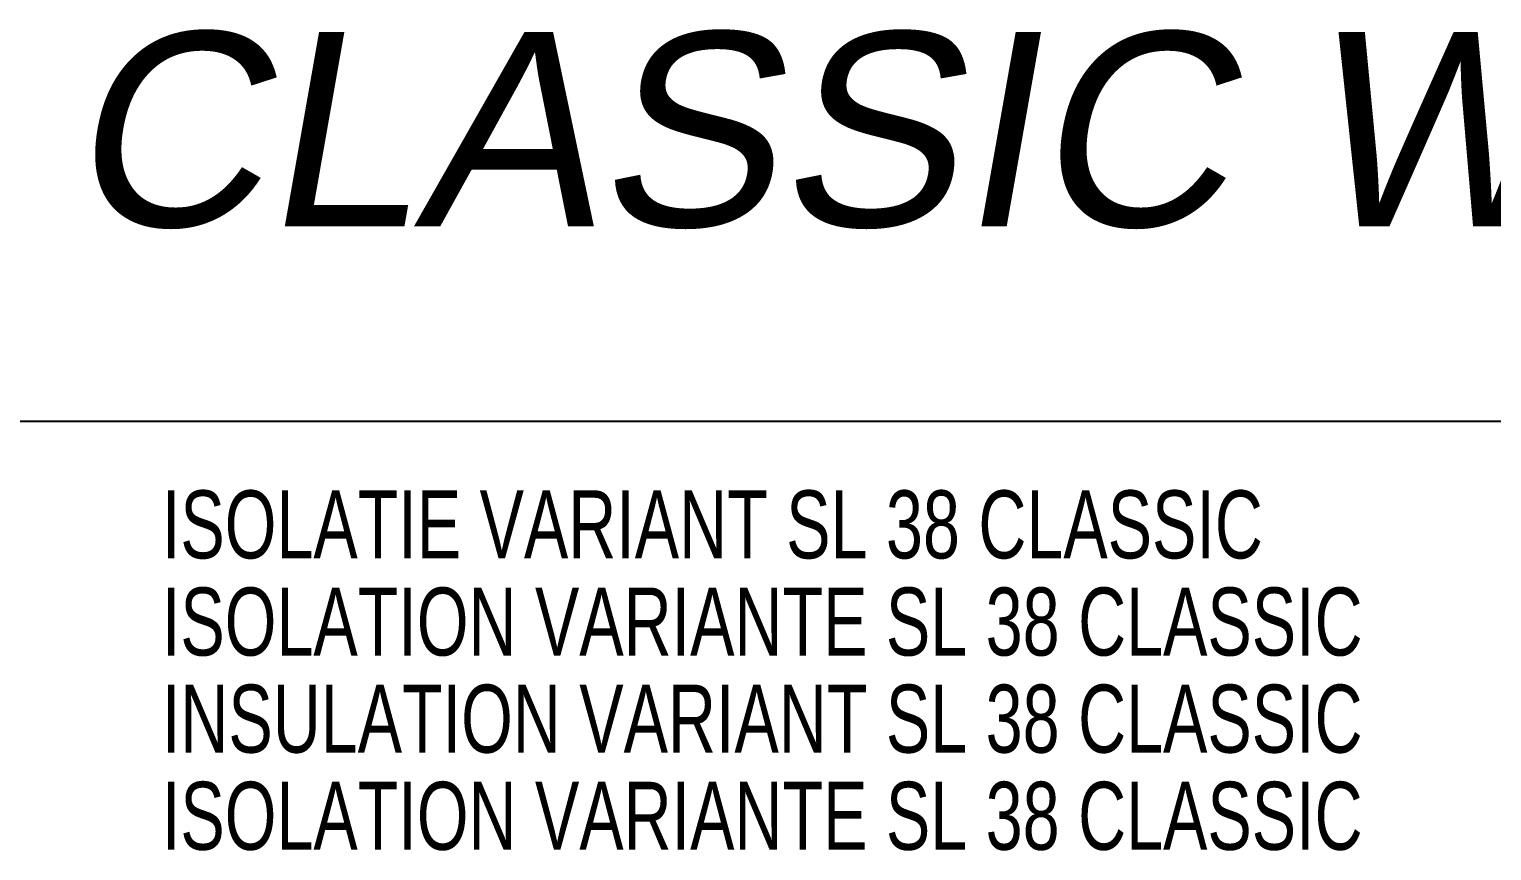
# Model space of a CAD drawing. Header units: millimetres. Extents: x -158 to 6343, y 4572 to 7765.
# Drawn here: x 527 to 1130, y 7427 to 7765 of the extents above; entities that cross this region are included whole.
import ezdxf
from ezdxf.enums import TextEntityAlignment as Align

# ---------------------------------------------------------------- set-up
doc = ezdxf.new("R2010")
doc.units = ezdxf.units.MM
doc.header["$LTSCALE"] = 0.2
for name, color, linetype in [('RI-LAYOUT', 7, 'Continuous'), ('RI-TEXT-GENERAL-DEU', 7, 'Continuous'), ('RI-TEXT-GENERAL-ENG', 7, 'Continuous'), ('RI-TEXT-GENERAL-FRA', 7, 'Continuous'), ('RI-TEXT-GENERAL-NL', 7, 'Continuous'), ('RI-TEXT-LIBRARY', 7, 'Continuous')]:
    doc.layers.add(name, color=color, linetype=linetype)
doc.styles.add('T5', font='arial.ttf', dxfattribs={"oblique": 10, "height": 3.5})
doc.styles.add('T8', font='arial.ttf', dxfattribs={"width": 0.7, "height": 3.5})

# ---------------------------------------------------------------- blocks, each defined once
blk = doc.blocks.new('info-text-ARCH-1')
at = {"layer": 'RI-TEXT-GENERAL-DEU', "style": 'T8', "width": 0.7}
blk.add_attdef('DEU', (2.5, 1.191), '', height=1.75, dxfattribs=at)
at = {"layer": 'RI-TEXT-GENERAL-ENG', "style": 'T8', "width": 0.7}
blk.add_attdef('ENG', (2.5, 3.691), '', height=1.75, dxfattribs=at)
at = {"layer": 'RI-TEXT-GENERAL-FRA', "style": 'T8', "width": 0.7}
blk.add_attdef('FRA', (2.5, 6.191), '', height=1.75, dxfattribs=at)
at = {"layer": 'RI-TEXT-GENERAL-NL', "style": 'T8', "width": 0.7}
blk.add_attdef('NED', (2.5, 8.691), '', height=1.75, dxfattribs=at)

msp = doc.modelspace()

# ---------------------------------------------------------------- linework, layer by layer
at = {"layer": 'RI-LAYOUT'}
msp.add_line((1656.75, 7603.71), (-152.93, 7603.71), dxfattribs=at)

# ---------------------------------------------------------------- block references
ref = msp.add_blockref('info-text-ARCH-1', (541.96, 7408.25), dxfattribs=dict(xscale=16, yscale=16, zscale=16))
ref.add_attrib('NED', 'ISOLATIE VARIANT SL 38 CLASSIC', (581.96, 7547.3), dxfattribs={"layer": 'RI-TEXT-GENERAL-NL', "height": 28, "style": 'T8', "width": 0.7})
ref.add_attrib('FRA', 'ISOLATION VARIANTE SL 38 CLASSIC', (581.96, 7507.3), dxfattribs={"layer": 'RI-TEXT-GENERAL-FRA', "height": 28, "style": 'T8', "width": 0.7})
ref.add_attrib('ENG', 'INSULATION VARIANT SL 38 CLASSIC', (581.96, 7467.3), dxfattribs={"layer": 'RI-TEXT-GENERAL-ENG', "height": 28, "style": 'T8', "width": 0.7})
ref.add_attrib('DEU', 'ISOLATION VARIANTE SL 38 CLASSIC', (581.96, 7427.3), dxfattribs={"layer": 'RI-TEXT-GENERAL-DEU', "height": 28, "style": 'T8', "width": 0.7})

# ---------------------------------------------------------------- texts
at = {"layer": 'RI-TEXT-LIBRARY', "style": 'T5', "oblique": 10}
msp.add_text('SLIMLINE 38 CLASSIC WINDOWS - INWARD OPENING', height=80, dxfattribs=at).set_placement((-152.93, 7660.02), align=Align.BOTTOM_LEFT)

doc.saveas('drawing.dxf')
